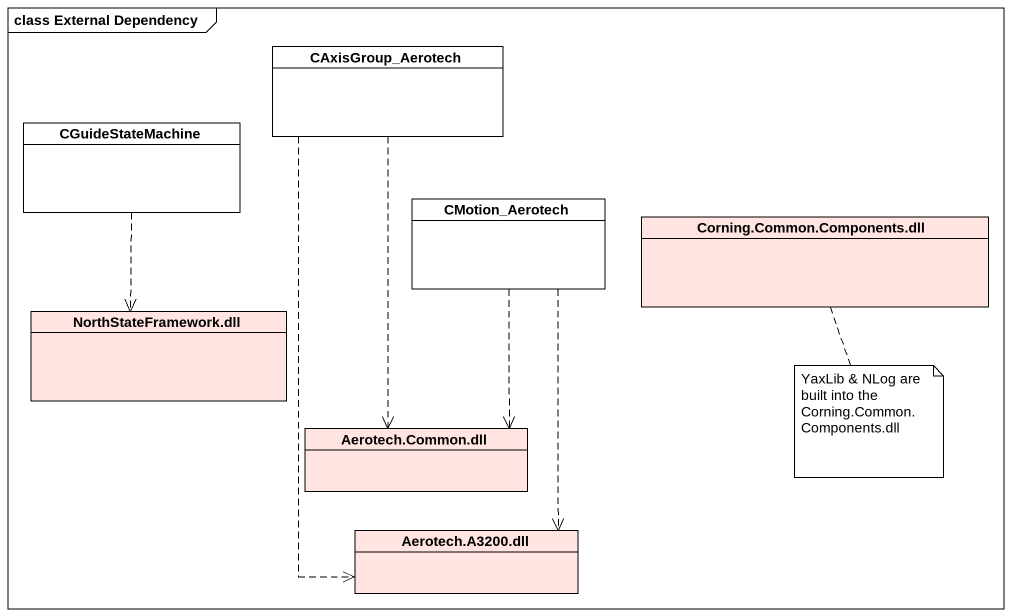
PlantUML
@startuml
mainframe class External Dependency
hide circle
hide empty members
class CAxisGroup_Aerotech
class CGuideStateMachine
class CMotion_Aerotech
class "Corning.Common.Components.dll" as Corning_Common_Components #FFE4E1
class "NorthStateFramework.dll" as NorthStateFramework_dll #FFE4E1
class "Aerotech.Common.dll" as Aerotech_Common_dll #FFE4E1
class "Aerotech.A3200.dll" as Aerotech_A3200_dll #FFE4E1
CAxisGroup_Aerotech ..> Aerotech_Common_dll
CAxisGroup_Aerotech ..> Aerotech_A3200_dll
CGuideStateMachine ..> NorthStateFramework_dll
CMotion_Aerotech ..> Aerotech_Common_dll
CMotion_Aerotech ..> Aerotech_A3200_dll
note bottom of Corning_Common_Components : YaxLib & NLog are built into the Corning.Common.Components.dll
@enduml
